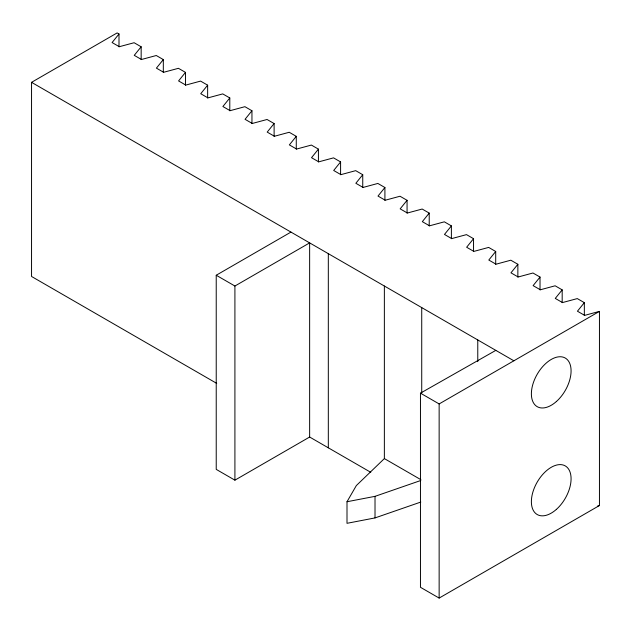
<?xml version="1.0" encoding="UTF-8"?>
<svg xmlns="http://www.w3.org/2000/svg" width="631" height="631" viewBox="0 0 631 631"><rect width="100%" height="100%" fill="white"/><g stroke="black" fill="none" stroke-linecap="round" stroke-linejoin="round"><path stroke-width="0.95" d="M420.814 502.055L375.019 517.917L347.003 523.312L347.003 501.74L356.341 485.562L384.366 458.595L384.366 286.024M216.717 383.38L31.55 276.473L31.55 82.33L117.129 32.922L118.999 33.995L112.097 42.545L119.306 46.71L134.119 42.727L141.163 46.789L141.163 59.606M141.163 46.789L134.253 55.339L141.462 59.503L156.275 55.512L163.319 59.582L163.319 72.399M163.319 59.582L156.417 68.132L163.626 72.297L178.431 68.314L185.482 72.376L185.482 85.193M185.482 72.376L178.573 80.926L185.782 85.09L200.587 81.099L207.638 85.169L207.638 97.986M207.638 85.169L200.737 93.719L207.938 97.884L222.751 93.901L229.794 97.963L229.794 110.78M229.794 97.963L222.893 106.513L230.102 110.677L244.907 106.686L251.95 110.756L251.95 123.566M251.95 110.756L245.049 119.306L252.258 123.471L267.071 119.488L274.114 123.55L274.114 136.367M274.114 123.55L267.205 132.1L274.422 136.264L289.227 132.273L296.27 136.343L296.27 149.153M296.27 136.343L289.361 144.893L296.578 149.058L311.383 145.067L318.426 149.137L318.426 161.946M318.426 149.137L311.525 157.687L318.734 161.851L333.547 157.86L340.59 161.93L340.59 174.74M340.59 161.93L333.689 170.48L340.898 174.645L355.703 170.654L362.746 174.724L362.746 187.533M362.746 174.724L355.845 183.274L363.054 187.439L377.859 183.447L384.91 187.517L384.91 200.327M384.91 187.517L378.001 196.067L385.21 200.232L400.015 196.241L407.066 200.311L407.066 213.12M407.066 200.311L400.164 208.861L407.366 213.018L422.178 209.035L429.222 213.104L429.222 225.914M429.222 213.104L422.32 221.655L429.53 225.819L444.342 221.828L451.386 225.898L451.386 238.707M451.386 225.898L444.476 234.448L451.686 238.605L466.498 234.622L473.542 238.692L473.542 251.501M473.542 238.692L466.64 247.242L473.849 251.406L488.654 247.415L495.706 251.485L495.706 264.294M495.706 251.485L488.796 260.035L496.013 264.2L510.818 260.209L517.862 264.279L517.862 277.088M517.862 264.279L510.96 272.829L518.169 276.993L532.974 273.002L540.026 277.072L540.026 289.881M540.026 277.072L533.116 285.622L540.325 289.787L555.13 285.796L562.182 289.866L562.182 302.675M562.182 289.866L555.272 298.416L562.481 302.572L577.294 298.589L584.338 302.659L584.338 315.468M584.338 302.659L577.436 311.209L584.645 315.374L599.45 311.383L599.45 505.526L439.144 598.078L420.459 587.295L420.459 393.152L495.816 350.371M370.776 472.327L309.64 437.031L234.913 480.167L216.228 469.385L216.228 275.242L290.954 232.098M216.228 275.242L234.913 286.024L309.64 242.88L309.64 437.031M420.459 393.152L439.144 403.935L599.45 311.383M347.003 501.74L375.019 496.345L420.814 480.483M597.596 506.023L599.45 505.526M31.55 82.33L513.871 360.79M384.366 458.595L420.877 479.678M477.77 339.951L477.77 361.634M439.144 403.935L439.144 598.078M421.729 307.597L421.729 392.9M375.019 496.345L375.019 517.917M328.317 253.67L328.317 447.813M234.913 286.024L234.913 480.167M118.999 33.995L118.999 46.812M556.368 509.398A28.072 16.209 -60 0 0 565.266 465.915A28.072 16.209 -60 0 0 532.059 495.359A28.072 16.209 -60 0 0 556.368 509.398M556.368 401.537A28.072 16.209 -60 0 0 565.266 358.053A28.072 16.209 -60 0 0 532.059 387.505A28.072 16.209 -60 0 0 556.368 401.537"/></g></svg>
